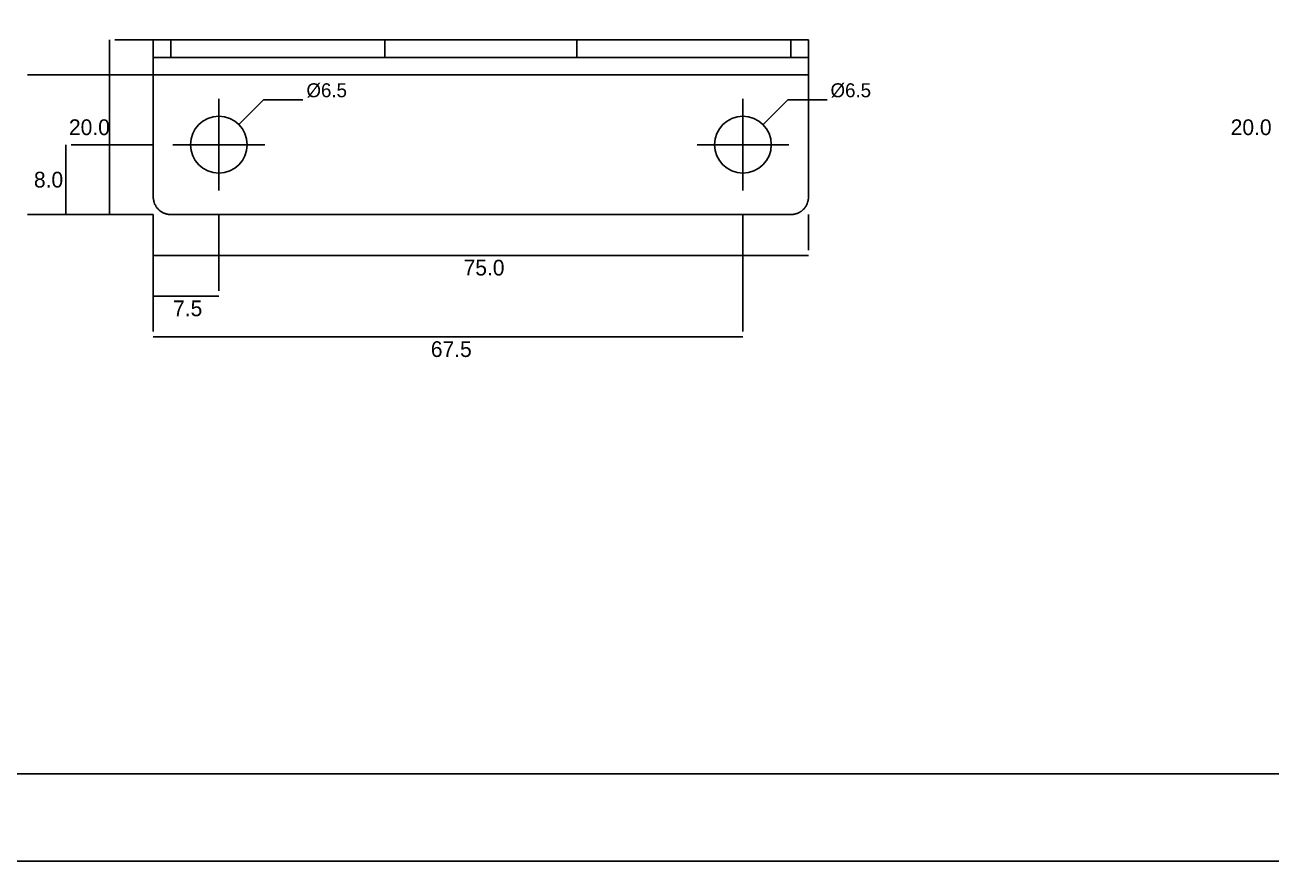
# Model space of a CAD drawing. Header units: metres. Extents: x 0 to 420, y 0 to 297.
# Drawn here: x 111.3 to 254, y 0 to 95.7 of the extents above; entities that cross this region are included whole.
import ezdxf

# ---------------------------------------------------------------- set-up
doc = ezdxf.new("R2010")
doc.units = ezdxf.units.M
doc.header["$LTSCALE"] = 0.5
for name, color, linetype in [('BORDER', 7, 'Continuous'), ('CENTER_LINES', 1, 'Continuous'), ('DIMENSIONS', 2, 'Continuous'), ('GEOMETRY', 7, 'Continuous')]:
    doc.layers.add(name, color=color, linetype=linetype)

msp = doc.modelspace()

# ---------------------------------------------------------------- linework, layer by layer
at = {"layer": 'BORDER'}
for points in [[(0, 0), (420, 0), (420, 297), (0, 297)], [(10, 10), (410, 10), (410, 287), (10, 287)]]:
    msp.add_lwpolyline(points, close=True, dxfattribs=at)
at = {"layer": 'CENTER_LINES', "color": 1}
for p, q in [((133.5, 76.75), (133.5, 87.25)), ((133.5, 76.75), (133.5, 87.25)), ((193.5, 76.75), (193.5, 87.25)), ((193.5, 76.75), (193.5, 87.25)), ((128.25, 82), (138.75, 82)), ((128.25, 82), (138.75, 82)), ((188.25, 82), (198.75, 82)), ((188.25, 82), (198.75, 82))]:
    msp.add_line(p, q, dxfattribs=at)
at = {"layer": 'DIMENSIONS', "color": 2}
for p, q in [((121, 74), (121, 94)), ((126, 94), (121.6, 94)), ((126, 90), (111.6, 90)), ((135.8, 84.3), (138.63, 87.13)), ((135.8, 84.3), (138.63, 87.13)), ((138.63, 87.13), (143.13, 87.13)), ((138.63, 87.13), (143.13, 87.13)), ((195.8, 84.3), (198.63, 87.13)), ((195.8, 84.3), (198.63, 87.13)), ((198.63, 87.13), (203.13, 87.13)), ((198.63, 87.13), (203.13, 87.13)), ((116, 74), (116, 82)), ((126, 82), (116.6, 82)), ((126, 74), (111.6, 74)), ((126, 74), (116.6, 74)), ((126, 74), (121.6, 74)), ((126, 74), (126, 69.93)), ((126, 74), (126, 65.27)), ((126, 74), (126, 60.6)), ((133.5, 74), (133.5, 65.27)), ((193.5, 74), (193.5, 60.6)), ((201, 74), (201, 69.93)), ((126, 69.33), (201, 69.33)), ((126, 64.67), (133.5, 64.67)), ((126, 60), (193.5, 60))]:
    msp.add_line(p, q, dxfattribs=at)
at = {"layer": 'GEOMETRY'}
for p, q in [((126, 93.99), (126, 94)), ((201, 94), (126, 94)), ((126.01, 94), (126, 94)), ((126, 94), (126, 94)), ((126, 92), (126, 94)), ((126, 93.98), (126, 93.99)), ((126, 93.99), (126, 93.99)), ((126, 93.97), (126, 93.98)), ((126, 93.98), (126, 93.98)), ((126, 93.95), (126, 93.97)), ((126, 93.93), (126, 93.95)), ((126, 93.92), (126, 93.93)), ((126, 93.9), (126, 93.92)), ((126, 93.88), (126, 93.9)), ((126, 93.85), (126, 93.88)), ((126, 93.82), (126, 93.85)), ((126, 93.79), (126, 93.82)), ((126, 93.76), (126, 93.79)), ((126, 93.73), (126, 93.76)), ((126, 93.69), (126, 93.73)), ((126, 93.65), (126, 93.69)), ((126, 93.61), (126, 93.65)), ((126, 93.57), (126, 93.61)), ((126, 93.52), (126, 93.57)), ((126, 93.48), (126, 93.52)), ((126, 93.43), (126, 93.48)), ((126, 93.38), (126, 93.43)), ((126, 93.32), (126, 93.38)), ((126, 93.27), (126, 93.32)), ((126, 93.21), (126, 93.27)), ((126, 93.15), (126, 93.21)), ((126, 93.09), (126, 93.15)), ((126, 93.02), (126, 93.09)), ((126, 92.96), (126, 93.02)), ((126, 92.89), (126, 92.96)), ((126, 92.83), (126, 92.89)), ((126, 92.76), (126, 92.83)), ((126, 92.68), (126, 92.76)), ((126.02, 94), (126.01, 94)), ((126.01, 94), (126.01, 94)), ((126.01, 94), (126.01, 94)), ((126.03, 94), (126.02, 94)), ((126.02, 94), (126.02, 94)), ((126.04, 94), (126.03, 94)), ((126.05, 94), (126.04, 94)), ((126.06, 94), (126.05, 94)), ((126.08, 94), (126.06, 94)), ((126.09, 94), (126.08, 94)), ((126.1, 94), (126.09, 94)), ((126.12, 94), (126.1, 94)), ((126.14, 94), (126.12, 94)), ((126.16, 94), (126.14, 94)), ((126.17, 94), (126.16, 94)), ((126.19, 94), (126.17, 94)), ((126.22, 94), (126.19, 94)), ((126.24, 94), (126.22, 94)), ((126.26, 94), (126.24, 94)), ((126.29, 94), (126.26, 94)), ((126.31, 94), (126.29, 94)), ((126.34, 94), (126.31, 94)), ((126.37, 94), (126.34, 94)), ((126.4, 94), (126.37, 94)), ((126.42, 94), (126.4, 94)), ((126.46, 94), (126.42, 94)), ((126.49, 94), (126.46, 94)), ((126.52, 94), (126.49, 94)), ((126.55, 94), (126.52, 94)), ((126.59, 94), (126.55, 94)), ((126.62, 94), (126.59, 94)), ((126.66, 94), (126.62, 94)), ((126.7, 94), (126.66, 94)), ((126.73, 94), (126.7, 94)), ((126.77, 94), (126.73, 94)), ((126.81, 94), (126.77, 94)), ((126.85, 94), (126.81, 94)), ((126.89, 94), (126.85, 94)), ((126.93, 94), (126.89, 94)), ((126.97, 94), (126.93, 94)), ((127.02, 94), (126.97, 94)), ((127.06, 94), (127.02, 94)), ((127.1, 94), (127.06, 94)), ((127.15, 94), (127.1, 94)), ((127.19, 94), (127.15, 94)), ((127.24, 94), (127.19, 94)), ((127.28, 94), (127.24, 94)), ((127.33, 94), (127.28, 94)), ((127.37, 94), (127.33, 94)), ((127.42, 94), (127.37, 94)), ((127.47, 94), (127.42, 94)), ((127.51, 94), (127.47, 94)), ((127.56, 94), (127.51, 94)), ((127.61, 94), (127.56, 94)), ((127.66, 94), (127.61, 94)), ((127.71, 94), (127.66, 94)), ((127.76, 94), (127.71, 94)), ((127.8, 94), (127.76, 94)), ((127.85, 94), (127.8, 94)), ((127.9, 94), (127.85, 94)), ((127.95, 94), (127.9, 94)), ((128, 94), (127.95, 94)), ((199, 94), (128, 94)), ((128, 92), (128, 94)), ((152.56, 94), (152.5, 94)), ((152.5, 94), (152.56, 94)), ((152.5, 92), (152.5, 94)), ((152.62, 94), (152.56, 94)), ((152.56, 94), (152.62, 94)), ((152.68, 94), (152.62, 94)), ((152.62, 94), (152.68, 94)), ((152.74, 94), (152.68, 94)), ((152.68, 94), (152.74, 94)), ((152.85, 94), (152.74, 94)), ((152.74, 94), (152.85, 94)), ((153.03, 94), (152.85, 94)), ((152.85, 94), (153.03, 94)), ((153.21, 94), (153.03, 94)), ((153.03, 94), (153.21, 94)), ((153.39, 94), (153.21, 94)), ((153.21, 94), (153.39, 94)), ((153.56, 94), (153.39, 94)), ((153.39, 94), (153.56, 94)), ((153.84, 94), (153.56, 94)), ((153.56, 94), (153.84, 94)), ((154.12, 94), (153.84, 94)), ((153.84, 94), (154.12, 94)), ((154.41, 94), (154.12, 94)), ((154.12, 94), (154.41, 94)), ((154.7, 94), (154.41, 94)), ((154.41, 94), (154.7, 94)), ((155.01, 94), (154.7, 94)), ((154.7, 94), (155.01, 94)), ((155.39, 94), (155.01, 94)), ((155.01, 94), (155.39, 94)), ((155.77, 94), (155.39, 94)), ((155.39, 94), (155.77, 94)), ((156.15, 94), (155.77, 94)), ((155.77, 94), (156.15, 94)), ((156.53, 94), (156.15, 94)), ((156.15, 94), (156.53, 94)), ((156.97, 94), (156.53, 94)), ((156.53, 94), (156.97, 94)), ((157.42, 94), (156.97, 94)), ((156.97, 94), (157.42, 94)), ((157.88, 94), (157.42, 94)), ((157.42, 94), (157.88, 94)), ((158.34, 94), (157.88, 94)), ((157.88, 94), (158.34, 94)), ((158.8, 94), (158.34, 94)), ((158.34, 94), (158.8, 94)), ((159.31, 94), (158.8, 94)), ((158.8, 94), (159.31, 94)), ((159.82, 94), (159.31, 94)), ((159.31, 94), (159.82, 94)), ((160.33, 94), (159.82, 94)), ((159.82, 94), (160.33, 94)), ((160.83, 94), (160.33, 94)), ((160.33, 94), (160.83, 94)), ((161.36, 94), (160.83, 94)), ((160.83, 94), (161.36, 94)), ((161.89, 94), (161.36, 94)), ((161.36, 94), (161.89, 94)), ((162.43, 94), (161.89, 94)), ((161.89, 94), (162.43, 94)), ((162.96, 94), (162.43, 94)), ((162.43, 94), (162.96, 94)), ((163.5, 94), (162.96, 94)), ((162.96, 94), (163.5, 94)), ((164.04, 94), (163.5, 94)), ((163.5, 94), (164.04, 94)), ((164.57, 94), (164.04, 94)), ((164.04, 94), (164.57, 94)), ((165.11, 94), (164.57, 94)), ((164.57, 94), (165.11, 94)), ((165.64, 94), (165.11, 94)), ((165.11, 94), (165.64, 94)), ((166.17, 94), (165.64, 94)), ((165.64, 94), (166.17, 94)), ((166.67, 94), (166.17, 94)), ((166.17, 94), (166.67, 94)), ((167.18, 94), (166.67, 94)), ((166.67, 94), (167.18, 94)), ((167.69, 94), (167.18, 94)), ((167.18, 94), (167.69, 94)), ((168.2, 94), (167.69, 94)), ((167.69, 94), (168.2, 94)), ((168.66, 94), (168.2, 94)), ((168.2, 94), (168.66, 94)), ((169.12, 94), (168.66, 94)), ((168.66, 94), (169.12, 94)), ((169.58, 94), (169.12, 94)), ((169.12, 94), (169.58, 94)), ((170.03, 94), (169.58, 94)), ((169.58, 94), (170.03, 94)), ((170.47, 94), (170.03, 94)), ((170.03, 94), (170.47, 94)), ((170.85, 94), (170.47, 94)), ((170.47, 94), (170.85, 94)), ((171.23, 94), (170.85, 94)), ((170.85, 94), (171.23, 94)), ((171.61, 94), (171.23, 94)), ((171.23, 94), (171.61, 94)), ((171.99, 94), (171.61, 94)), ((171.61, 94), (171.99, 94)), ((172.3, 94), (171.99, 94)), ((171.99, 94), (172.3, 94)), ((172.59, 94), (172.3, 94)), ((172.3, 94), (172.59, 94)), ((172.88, 94), (172.59, 94)), ((172.59, 94), (172.88, 94)), ((173.16, 94), (172.88, 94)), ((172.88, 94), (173.16, 94)), ((173.44, 94), (173.16, 94)), ((173.16, 94), (173.44, 94)), ((173.61, 94), (173.44, 94)), ((173.44, 94), (173.61, 94)), ((173.79, 94), (173.61, 94)), ((173.61, 94), (173.79, 94)), ((173.97, 94), (173.79, 94)), ((173.79, 94), (173.97, 94)), ((174.15, 94), (173.97, 94)), ((173.97, 94), (174.15, 94)), ((174.26, 94), (174.15, 94)), ((174.15, 94), (174.26, 94)), ((174.32, 94), (174.26, 94)), ((174.26, 94), (174.32, 94)), ((174.38, 94), (174.32, 94)), ((174.32, 94), (174.38, 94)), ((174.44, 94), (174.38, 94)), ((174.38, 94), (174.44, 94)), ((174.5, 94), (174.44, 94)), ((174.44, 94), (174.5, 94)), ((174.5, 93.97), (174.5, 94)), ((174.5, 93.94), (174.5, 93.97)), ((174.5, 93.91), (174.5, 93.94)), ((174.5, 93.87), (174.5, 93.91)), ((174.5, 93.84), (174.5, 93.87)), ((174.5, 93.81), (174.5, 93.84)), ((174.5, 93.78), (174.5, 93.81)), ((174.5, 93.75), (174.5, 93.78)), ((174.5, 93.72), (174.5, 93.75)), ((174.5, 93.69), (174.5, 93.72)), ((174.5, 93.66), (174.5, 93.69)), ((174.5, 93.62), (174.5, 93.66)), ((174.5, 93.59), (174.5, 93.62)), ((174.5, 93.56), (174.5, 93.59)), ((174.5, 93.53), (174.5, 93.56)), ((174.5, 93.5), (174.5, 93.53)), ((174.5, 93.47), (174.5, 93.5)), ((174.5, 93.44), (174.5, 93.47)), ((174.5, 93.41), (174.5, 93.44)), ((174.5, 93.37), (174.5, 93.41)), ((174.5, 93.34), (174.5, 93.37)), ((174.5, 93.31), (174.5, 93.34)), ((174.5, 93.28), (174.5, 93.31)), ((174.5, 93.25), (174.5, 93.28)), ((174.5, 93.22), (174.5, 93.25)), ((174.5, 93.19), (174.5, 93.22)), ((174.5, 93.16), (174.5, 93.19)), ((174.5, 93.12), (174.5, 93.16)), ((174.5, 93.09), (174.5, 93.12)), ((174.5, 93.06), (174.5, 93.09)), ((174.5, 93.03), (174.5, 93.06)), ((174.5, 93), (174.5, 93.03)), ((174.5, 92.97), (174.5, 93)), ((174.5, 92.94), (174.5, 92.97)), ((174.5, 92.91), (174.5, 92.94)), ((174.5, 92.87), (174.5, 92.91)), ((174.5, 92.84), (174.5, 92.87)), ((174.5, 92.81), (174.5, 92.84)), ((174.5, 92.78), (174.5, 92.81)), ((174.5, 92.75), (174.5, 92.78)), ((174.5, 92.72), (174.5, 92.75)), ((199.05, 94), (199, 94)), ((199, 92), (199, 94)), ((199.1, 94), (199.05, 94)), ((199.15, 94), (199.1, 94)), ((199.2, 94), (199.15, 94)), ((199.24, 94), (199.2, 94)), ((199.29, 94), (199.24, 94)), ((199.34, 94), (199.29, 94)), ((199.39, 94), (199.34, 94)), ((199.44, 94), (199.39, 94)), ((199.49, 94), (199.44, 94)), ((199.53, 94), (199.49, 94)), ((199.58, 94), (199.53, 94)), ((199.63, 94), (199.58, 94)), ((199.67, 94), (199.63, 94)), ((199.72, 94), (199.67, 94)), ((199.76, 94), (199.72, 94)), ((199.81, 94), (199.76, 94)), ((199.85, 94), (199.81, 94)), ((199.9, 94), (199.85, 94)), ((199.94, 94), (199.9, 94)), ((199.98, 94), (199.94, 94)), ((200.03, 94), (199.98, 94)), ((200.07, 94), (200.03, 94)), ((200.11, 94), (200.07, 94)), ((200.15, 94), (200.11, 94)), ((200.19, 94), (200.15, 94)), ((200.23, 94), (200.19, 94)), ((200.27, 94), (200.23, 94)), ((200.3, 94), (200.27, 94)), ((200.34, 94), (200.3, 94)), ((200.38, 94), (200.34, 94)), ((200.41, 94), (200.38, 94)), ((200.45, 94), (200.41, 94)), ((200.48, 94), (200.45, 94)), ((200.51, 94), (200.48, 94)), ((200.54, 94), (200.51, 94)), ((200.58, 94), (200.54, 94)), ((200.6, 94), (200.58, 94)), ((200.63, 94), (200.6, 94)), ((200.66, 94), (200.63, 94)), ((200.69, 94), (200.66, 94)), ((200.71, 94), (200.69, 94)), ((200.74, 94), (200.71, 94)), ((200.76, 94), (200.74, 94)), ((200.78, 94), (200.76, 94)), ((200.81, 94), (200.78, 94)), ((200.83, 94), (200.81, 94)), ((200.84, 94), (200.83, 94)), ((200.86, 94), (200.84, 94)), ((200.88, 94), (200.86, 94)), ((200.9, 94), (200.88, 94)), ((200.91, 94), (200.9, 94)), ((200.92, 94), (200.91, 94)), ((200.94, 94), (200.92, 94)), ((200.95, 94), (200.94, 94)), ((200.96, 94), (200.95, 94)), ((200.97, 94), (200.96, 94)), ((200.98, 94), (200.97, 94)), ((200.99, 94), (200.98, 94)), ((200.98, 94), (200.98, 94)), ((201, 94), (200.99, 94)), ((200.99, 94), (200.99, 94)), ((200.99, 94), (200.99, 94)), ((201, 93.99), (201, 94)), ((201, 94), (201, 94)), ((201, 92), (201, 94)), ((201, 93.98), (201, 93.99)), ((201, 93.99), (201, 93.99)), ((201, 93.97), (201, 93.98)), ((201, 93.98), (201, 93.98)), ((201, 93.95), (201, 93.97)), ((201, 93.93), (201, 93.95)), ((201, 93.92), (201, 93.93)), ((201, 93.9), (201, 93.92)), ((201, 93.88), (201, 93.9)), ((201, 93.85), (201, 93.88)), ((201, 93.82), (201, 93.85)), ((201, 93.79), (201, 93.82)), ((201, 93.76), (201, 93.79)), ((201, 93.73), (201, 93.76)), ((201, 93.69), (201, 93.73)), ((201, 93.65), (201, 93.69)), ((201, 93.61), (201, 93.65)), ((201, 93.57), (201, 93.61)), ((201, 93.52), (201, 93.57)), ((201, 93.48), (201, 93.52)), ((201, 93.43), (201, 93.48)), ((201, 93.38), (201, 93.43)), ((201, 93.32), (201, 93.38)), ((201, 93.27), (201, 93.32)), ((201, 93.21), (201, 93.27)), ((201, 93.15), (201, 93.21)), ((201, 93.09), (201, 93.15)), ((201, 93.02), (201, 93.09)), ((201, 92.96), (201, 93.02)), ((201, 92.89), (201, 92.96)), ((201, 92.83), (201, 92.89)), ((201, 92.76), (201, 92.83)), ((201, 92.68), (201, 92.76)), ((126, 92.61), (126, 92.68)), ((126, 92.54), (126, 92.61)), ((126, 92.46), (126, 92.54)), ((126, 92.38), (126, 92.46)), ((126, 92.3), (126, 92.38)), ((126, 92.22), (126, 92.3)), ((126, 92.14), (126, 92.22)), ((126, 92.05), (126, 92.14)), ((126, 91.97), (126, 92.05)), ((201, 92), (126, 92)), ((126.01, 92), (126, 92)), ((126, 92), (126, 92)), ((126, 91.99), (126, 92)), ((126, 92), (126, 92)), ((126, 91.98), (126, 91.99)), ((126, 91.99), (126, 91.99)), ((126, 91.99), (126, 91.99)), ((126, 91.97), (126, 91.98)), ((126, 91.98), (126, 91.98)), ((126, 91.88), (126, 91.97)), ((126, 91.96), (126, 91.97)), ((126, 91.95), (126, 91.96)), ((126, 91.94), (126, 91.95)), ((126, 91.92), (126, 91.94)), ((126, 91.91), (126, 91.92)), ((126, 91.9), (126, 91.91)), ((126, 91.88), (126, 91.9)), ((126, 91.8), (126, 91.88)), ((126, 91.86), (126, 91.88)), ((126, 91.84), (126, 91.86)), ((126, 91.83), (126, 91.84)), ((126, 91.81), (126, 91.83)), ((126, 91.78), (126, 91.81)), ((126, 91.71), (126, 91.8)), ((126, 91.76), (126, 91.78)), ((126, 91.74), (126, 91.76)), ((126, 91.71), (126, 91.74)), ((126, 91.62), (126, 91.71)), ((126, 91.69), (126, 91.71)), ((126, 91.66), (126, 91.69)), ((126, 91.63), (126, 91.66)), ((126, 91.6), (126, 91.63)), ((126, 91.53), (126, 91.62)), ((126, 91.58), (126, 91.6)), ((126, 91.54), (126, 91.58)), ((126, 91.51), (126, 91.54)), ((126, 91.44), (126, 91.53)), ((126, 91.48), (126, 91.51)), ((126, 91.45), (126, 91.48)), ((126, 91.41), (126, 91.45)), ((126, 91.35), (126, 91.44)), ((126, 91.38), (126, 91.41)), ((126, 91.34), (126, 91.38)), ((126, 91.25), (126, 91.35)), ((126, 91.3), (126, 91.34)), ((126.02, 92), (126.01, 92)), ((126.01, 92), (126.01, 92)), ((126.01, 92), (126.01, 92)), ((126.03, 92), (126.02, 92)), ((126.02, 92), (126.02, 92)), ((126.04, 92), (126.03, 92)), ((126.05, 92), (126.04, 92)), ((126.06, 92), (126.05, 92)), ((126.08, 92), (126.06, 92)), ((126.09, 92), (126.08, 92)), ((126.1, 92), (126.09, 92)), ((126.12, 92), (126.1, 92)), ((126.14, 92), (126.12, 92)), ((126.16, 92), (126.14, 92)), ((126.17, 92), (126.16, 92)), ((126.19, 92), (126.17, 92)), ((126.22, 92), (126.19, 92)), ((126.24, 92), (126.22, 92)), ((126.26, 92), (126.24, 92)), ((126.29, 92), (126.26, 92)), ((126.31, 92), (126.29, 92)), ((126.34, 92), (126.31, 92)), ((126.37, 92), (126.34, 92)), ((126.4, 92), (126.37, 92)), ((126.42, 92), (126.4, 92)), ((126.46, 92), (126.42, 92)), ((126.49, 92), (126.46, 92)), ((126.52, 92), (126.49, 92)), ((126.55, 92), (126.52, 92)), ((126.59, 92), (126.55, 92)), ((126.62, 92), (126.59, 92)), ((126.66, 92), (126.62, 92)), ((126.7, 92), (126.66, 92)), ((126.73, 92), (126.7, 92)), ((126.77, 92), (126.73, 92)), ((126.81, 92), (126.77, 92)), ((126.85, 92), (126.81, 92)), ((126.89, 92), (126.85, 92)), ((126.93, 92), (126.89, 92)), ((126.97, 92), (126.93, 92)), ((127.02, 92), (126.97, 92)), ((127.06, 92), (127.02, 92)), ((127.1, 92), (127.06, 92)), ((127.15, 92), (127.1, 92)), ((127.19, 92), (127.15, 92)), ((127.24, 92), (127.19, 92)), ((127.28, 92), (127.24, 92)), ((127.33, 92), (127.28, 92)), ((127.37, 92), (127.33, 92)), ((127.42, 92), (127.37, 92)), ((127.47, 92), (127.42, 92)), ((127.51, 92), (127.47, 92)), ((127.56, 92), (127.51, 92)), ((127.61, 92), (127.56, 92)), ((127.66, 92), (127.61, 92)), ((127.71, 92), (127.66, 92)), ((127.76, 92), (127.71, 92)), ((127.8, 92), (127.76, 92)), ((127.85, 92), (127.8, 92)), ((127.9, 92), (127.85, 92)), ((127.95, 92), (127.9, 92)), ((128, 92), (127.95, 92)), ((199, 92), (128, 92)), ((152.56, 92), (152.5, 92)), ((152.5, 92), (152.56, 92)), ((152.62, 92), (152.56, 92)), ((152.56, 92), (152.62, 92)), ((152.68, 92), (152.62, 92)), ((152.62, 92), (152.68, 92)), ((152.74, 92), (152.68, 92)), ((152.68, 92), (152.74, 92)), ((152.85, 92), (152.74, 92)), ((152.74, 92), (152.85, 92)), ((153.03, 92), (152.85, 92)), ((152.85, 92), (153.03, 92)), ((153.21, 92), (153.03, 92)), ((153.03, 92), (153.21, 92)), ((153.39, 92), (153.21, 92)), ((153.21, 92), (153.39, 92)), ((153.56, 92), (153.39, 92)), ((153.39, 92), (153.56, 92)), ((153.84, 92), (153.56, 92)), ((153.56, 92), (153.84, 92)), ((154.12, 92), (153.84, 92)), ((153.84, 92), (154.12, 92)), ((154.41, 92), (154.12, 92)), ((154.12, 92), (154.41, 92)), ((154.7, 92), (154.41, 92)), ((154.41, 92), (154.7, 92)), ((155.01, 92), (154.7, 92)), ((154.7, 92), (155.01, 92)), ((155.39, 92), (155.01, 92)), ((155.01, 92), (155.39, 92)), ((155.77, 92), (155.39, 92)), ((155.39, 92), (155.77, 92)), ((156.15, 92), (155.77, 92)), ((155.77, 92), (156.15, 92)), ((156.53, 92), (156.15, 92)), ((156.15, 92), (156.53, 92)), ((156.97, 92), (156.53, 92)), ((156.53, 92), (156.97, 92)), ((157.42, 92), (156.97, 92)), ((156.97, 92), (157.42, 92)), ((157.88, 92), (157.42, 92)), ((157.42, 92), (157.88, 92)), ((158.34, 92), (157.88, 92)), ((157.88, 92), (158.34, 92)), ((158.8, 92), (158.34, 92)), ((158.34, 92), (158.8, 92)), ((159.31, 92), (158.8, 92)), ((158.8, 92), (159.31, 92)), ((159.82, 92), (159.31, 92)), ((159.31, 92), (159.82, 92)), ((160.33, 92), (159.82, 92)), ((159.82, 92), (160.33, 92)), ((160.83, 92), (160.33, 92)), ((160.33, 92), (160.83, 92)), ((161.36, 92), (160.83, 92)), ((160.83, 92), (161.36, 92)), ((161.89, 92), (161.36, 92)), ((161.36, 92), (161.89, 92)), ((162.43, 92), (161.89, 92)), ((161.89, 92), (162.43, 92)), ((162.96, 92), (162.43, 92)), ((162.43, 92), (162.96, 92)), ((163.5, 92), (162.96, 92)), ((162.96, 92), (163.5, 92)), ((164.04, 92), (163.5, 92)), ((163.5, 92), (164.04, 92)), ((164.57, 92), (164.04, 92)), ((164.04, 92), (164.57, 92)), ((165.11, 92), (164.57, 92)), ((164.57, 92), (165.11, 92)), ((165.64, 92), (165.11, 92)), ((165.11, 92), (165.64, 92)), ((166.17, 92), (165.64, 92)), ((165.64, 92), (166.17, 92)), ((166.67, 92), (166.17, 92)), ((166.17, 92), (166.67, 92)), ((167.18, 92), (166.67, 92)), ((166.67, 92), (167.18, 92)), ((167.69, 92), (167.18, 92)), ((167.18, 92), (167.69, 92)), ((168.2, 92), (167.69, 92)), ((167.69, 92), (168.2, 92)), ((168.66, 92), (168.2, 92)), ((168.2, 92), (168.66, 92)), ((169.12, 92), (168.66, 92)), ((168.66, 92), (169.12, 92)), ((169.58, 92), (169.12, 92)), ((169.12, 92), (169.58, 92)), ((170.03, 92), (169.58, 92)), ((169.58, 92), (170.03, 92)), ((170.47, 92), (170.03, 92)), ((170.03, 92), (170.47, 92)), ((170.85, 92), (170.47, 92)), ((170.47, 92), (170.85, 92)), ((171.23, 92), (170.85, 92)), ((170.85, 92), (171.23, 92)), ((171.61, 92), (171.23, 92)), ((171.23, 92), (171.61, 92)), ((171.99, 92), (171.61, 92)), ((171.61, 92), (171.99, 92)), ((172.3, 92), (171.99, 92)), ((171.99, 92), (172.3, 92)), ((172.59, 92), (172.3, 92)), ((172.3, 92), (172.59, 92)), ((172.88, 92), (172.59, 92)), ((172.59, 92), (172.88, 92)), ((173.16, 92), (172.88, 92)), ((172.88, 92), (173.16, 92)), ((173.44, 92), (173.16, 92)), ((173.16, 92), (173.44, 92)), ((173.61, 92), (173.44, 92)), ((173.44, 92), (173.61, 92)), ((173.79, 92), (173.61, 92)), ((173.61, 92), (173.79, 92)), ((173.97, 92), (173.79, 92)), ((173.79, 92), (173.97, 92)), ((174.15, 92), (173.97, 92)), ((173.97, 92), (174.15, 92)), ((174.26, 92), (174.15, 92)), ((174.15, 92), (174.26, 92)), ((174.32, 92), (174.26, 92)), ((174.26, 92), (174.32, 92)), ((174.38, 92), (174.32, 92)), ((174.32, 92), (174.38, 92)), ((174.44, 92), (174.38, 92)), ((174.38, 92), (174.44, 92)), ((174.5, 92), (174.44, 92)), ((174.44, 92), (174.5, 92)), ((174.5, 92.69), (174.5, 92.72)), ((174.5, 92.66), (174.5, 92.69)), ((174.5, 92.62), (174.5, 92.66)), ((174.5, 92.59), (174.5, 92.62)), ((174.5, 92.56), (174.5, 92.59)), ((174.5, 92.53), (174.5, 92.56)), ((174.5, 92.5), (174.5, 92.53)), ((174.5, 92.47), (174.5, 92.5)), ((174.5, 92.44), (174.5, 92.47)), ((174.5, 92.41), (174.5, 92.44)), ((174.5, 92.37), (174.5, 92.41)), ((174.5, 92.34), (174.5, 92.37)), ((174.5, 92.31), (174.5, 92.34)), ((174.5, 92.28), (174.5, 92.31)), ((174.5, 92.25), (174.5, 92.28)), ((174.5, 92.22), (174.5, 92.25)), ((174.5, 92.19), (174.5, 92.22)), ((174.5, 92.16), (174.5, 92.19)), ((174.5, 92.12), (174.5, 92.16)), ((174.5, 92.09), (174.5, 92.12)), ((174.5, 92.06), (174.5, 92.09)), ((174.5, 92.03), (174.5, 92.06)), ((174.5, 92), (174.5, 92.03)), ((199.05, 92), (199, 92)), ((199.1, 92), (199.05, 92)), ((199.15, 92), (199.1, 92)), ((199.2, 92), (199.15, 92)), ((199.24, 92), (199.2, 92)), ((199.29, 92), (199.24, 92)), ((199.34, 92), (199.29, 92)), ((199.39, 92), (199.34, 92)), ((199.44, 92), (199.39, 92)), ((199.49, 92), (199.44, 92)), ((199.53, 92), (199.49, 92)), ((199.58, 92), (199.53, 92)), ((199.63, 92), (199.58, 92)), ((199.67, 92), (199.63, 92)), ((199.72, 92), (199.67, 92)), ((199.76, 92), (199.72, 92)), ((199.81, 92), (199.76, 92)), ((199.85, 92), (199.81, 92)), ((199.9, 92), (199.85, 92)), ((199.94, 92), (199.9, 92)), ((199.98, 92), (199.94, 92)), ((200.03, 92), (199.98, 92)), ((200.07, 92), (200.03, 92)), ((200.11, 92), (200.07, 92)), ((200.15, 92), (200.11, 92)), ((200.19, 92), (200.15, 92)), ((200.23, 92), (200.19, 92)), ((200.27, 92), (200.23, 92)), ((200.3, 92), (200.27, 92)), ((200.34, 92), (200.3, 92)), ((200.38, 92), (200.34, 92)), ((200.41, 92), (200.38, 92)), ((200.45, 92), (200.41, 92)), ((200.48, 92), (200.45, 92)), ((200.51, 92), (200.48, 92)), ((200.54, 92), (200.51, 92)), ((200.58, 92), (200.54, 92)), ((200.6, 92), (200.58, 92)), ((200.63, 92), (200.6, 92)), ((200.66, 92), (200.63, 92)), ((200.69, 92), (200.66, 92)), ((200.71, 92), (200.69, 92)), ((200.74, 92), (200.71, 92)), ((200.76, 92), (200.74, 92)), ((200.78, 92), (200.76, 92)), ((200.81, 92), (200.78, 92)), ((200.83, 92), (200.81, 92)), ((200.84, 92), (200.83, 92)), ((200.86, 92), (200.84, 92)), ((200.88, 92), (200.86, 92)), ((200.9, 92), (200.88, 92)), ((200.91, 92), (200.9, 92)), ((200.92, 92), (200.91, 92)), ((200.94, 92), (200.92, 92)), ((200.95, 92), (200.94, 92)), ((200.96, 92), (200.95, 92)), ((200.97, 92), (200.96, 92)), ((200.98, 92), (200.97, 92)), ((200.99, 92), (200.98, 92)), ((200.98, 92), (200.98, 92)), ((201, 92), (200.99, 92)), ((200.99, 92), (200.99, 92)), ((200.99, 92), (200.99, 92)), ((201, 92.61), (201, 92.68)), ((201, 92.54), (201, 92.61)), ((201, 92.46), (201, 92.54)), ((201, 92.38), (201, 92.46)), ((201, 92.3), (201, 92.38)), ((201, 92.22), (201, 92.3)), ((201, 92.14), (201, 92.22)), ((201, 92.05), (201, 92.14)), ((201, 91.97), (201, 92.05)), ((201, 92), (201, 92)), ((201, 91.99), (201, 92)), ((201, 92), (201, 92)), ((201, 91.98), (201, 91.99)), ((201, 91.99), (201, 91.99)), ((201, 91.99), (201, 91.99)), ((201, 91.97), (201, 91.98)), ((201, 91.98), (201, 91.98)), ((201, 91.88), (201, 91.97)), ((201, 91.96), (201, 91.97)), ((201, 91.95), (201, 91.96)), ((201, 91.94), (201, 91.95)), ((201, 91.92), (201, 91.94)), ((201, 91.91), (201, 91.92)), ((201, 91.9), (201, 91.91)), ((201, 91.88), (201, 91.9)), ((201, 91.8), (201, 91.88)), ((201, 91.86), (201, 91.88)), ((201, 91.84), (201, 91.86)), ((201, 91.83), (201, 91.84)), ((201, 91.81), (201, 91.83)), ((201, 91.78), (201, 91.81)), ((201, 91.71), (201, 91.8)), ((201, 91.76), (201, 91.78)), ((201, 91.74), (201, 91.76)), ((201, 91.71), (201, 91.74)), ((201, 91.62), (201, 91.71)), ((201, 91.69), (201, 91.71)), ((201, 91.66), (201, 91.69)), ((201, 91.63), (201, 91.66)), ((201, 91.6), (201, 91.63)), ((201, 91.53), (201, 91.62)), ((201, 91.58), (201, 91.6)), ((201, 91.54), (201, 91.58)), ((201, 91.51), (201, 91.54)), ((201, 91.44), (201, 91.53)), ((201, 91.48), (201, 91.51)), ((201, 91.45), (201, 91.48)), ((201, 91.41), (201, 91.45)), ((201, 91.35), (201, 91.44)), ((201, 91.38), (201, 91.41)), ((201, 91.34), (201, 91.38)), ((201, 91.25), (201, 91.35)), ((201, 91.3), (201, 91.34)), ((126, 91.27), (126, 91.3)), ((126, 91.23), (126, 91.27)), ((126, 91.16), (126, 91.25)), ((126, 91.19), (126, 91.23)), ((126, 91.15), (126, 91.19)), ((126, 91.07), (126, 91.16)), ((126, 91.11), (126, 91.15)), ((126, 91.07), (126, 91.11)), ((126, 90.97), (126, 91.07)), ((126, 91.03), (126, 91.07)), ((126, 90.98), (126, 91.03)), ((126, 90.94), (126, 90.98)), ((126, 90.88), (126, 90.97)), ((126, 90.9), (126, 90.94)), ((126, 90.85), (126, 90.9)), ((126, 90.78), (126, 90.88)), ((126, 90.81), (126, 90.85)), ((126, 90.76), (126, 90.81)), ((126, 90.68), (126, 90.78)), ((126, 90.72), (126, 90.76)), ((126, 90.67), (126, 90.72)), ((126, 90.59), (126, 90.68)), ((126, 90.63), (126, 90.67)), ((126, 90.58), (126, 90.63)), ((126, 90.49), (126, 90.59)), ((126, 90.53), (126, 90.58)), ((126, 90.49), (126, 90.53)), ((126, 90.39), (126, 90.49)), ((126, 90.44), (126, 90.49)), ((126, 90.39), (126, 90.44)), ((126, 90.29), (126, 90.39)), ((126, 90.34), (126, 90.39)), ((126, 90.29), (126, 90.34)), ((126, 90.2), (126, 90.29)), ((126, 90.24), (126, 90.29)), ((126, 90.2), (126, 90.24)), ((126, 90.1), (126, 90.2)), ((126, 90.15), (126, 90.2)), ((126, 90.1), (126, 90.15)), ((126, 90), (126, 90.1)), ((126, 90.05), (126, 90.1)), ((126, 90), (126, 90.05)), ((126, 90), (126, 76)), ((126, 76), (126, 90)), ((201, 90), (126, 90)), ((201, 90), (126, 90)), ((201, 91.27), (201, 91.3)), ((201, 91.23), (201, 91.27)), ((201, 91.16), (201, 91.25)), ((201, 91.19), (201, 91.23)), ((201, 91.15), (201, 91.19)), ((201, 91.07), (201, 91.16)), ((201, 91.11), (201, 91.15)), ((201, 91.07), (201, 91.11)), ((201, 90.97), (201, 91.07)), ((201, 91.03), (201, 91.07)), ((201, 90.98), (201, 91.03)), ((201, 90.94), (201, 90.98)), ((201, 90.88), (201, 90.97)), ((201, 90.9), (201, 90.94)), ((201, 90.85), (201, 90.9)), ((201, 90.78), (201, 90.88)), ((201, 90.81), (201, 90.85)), ((201, 90.76), (201, 90.81)), ((201, 90.68), (201, 90.78)), ((201, 90.72), (201, 90.76)), ((201, 90.67), (201, 90.72)), ((201, 90.59), (201, 90.68)), ((201, 90.63), (201, 90.67)), ((201, 90.58), (201, 90.63)), ((201, 90.49), (201, 90.59)), ((201, 90.53), (201, 90.58)), ((201, 90.49), (201, 90.53)), ((201, 90.39), (201, 90.49)), ((201, 90.44), (201, 90.49)), ((201, 90.39), (201, 90.44)), ((201, 90.29), (201, 90.39)), ((201, 90.34), (201, 90.39)), ((201, 90.29), (201, 90.34)), ((201, 90.2), (201, 90.29)), ((201, 90.24), (201, 90.29)), ((201, 90.2), (201, 90.24)), ((201, 90.1), (201, 90.2)), ((201, 90.15), (201, 90.2)), ((201, 90.1), (201, 90.15)), ((201, 90), (201, 90.1)), ((201, 90.05), (201, 90.1)), ((201, 90), (201, 90.05)), ((201, 90), (201, 76)), ((201, 76), (201, 90)), ((126, 76), (126, 75.93)), ((126, 76), (126, 75.93)), ((126, 75.93), (126, 75.87)), ((126, 75.93), (126, 75.87)), ((126, 75.87), (126.01, 75.8)), ((126, 75.87), (126.01, 75.8)), ((126.01, 75.8), (126.02, 75.74)), ((126.01, 75.8), (126.02, 75.74)), ((126.02, 75.74), (126.03, 75.67)), ((126.02, 75.74), (126.03, 75.67)), ((126.03, 75.67), (126.04, 75.61)), ((126.03, 75.67), (126.04, 75.61)), ((200.96, 75.61), (200.97, 75.67)), ((200.96, 75.61), (200.97, 75.67)), ((200.97, 75.67), (200.98, 75.74)), ((200.97, 75.67), (200.98, 75.74)), ((200.98, 75.74), (200.99, 75.8)), ((200.98, 75.74), (200.99, 75.8)), ((200.99, 75.8), (201, 75.87)), ((200.99, 75.8), (201, 75.87)), ((201, 75.93), (201, 76)), ((201, 75.93), (201, 76)), ((201, 75.87), (201, 75.93)), ((201, 75.87), (201, 75.93)), ((126.04, 75.61), (126.05, 75.55)), ((126.04, 75.61), (126.05, 75.55)), ((126.05, 75.55), (126.07, 75.48)), ((126.05, 75.55), (126.07, 75.48)), ((126.07, 75.48), (126.09, 75.42)), ((126.07, 75.48), (126.09, 75.42)), ((126.09, 75.42), (126.11, 75.36)), ((126.09, 75.42), (126.11, 75.36)), ((126.11, 75.36), (126.13, 75.3)), ((126.11, 75.36), (126.13, 75.3)), ((126.13, 75.3), (126.15, 75.23)), ((126.13, 75.3), (126.15, 75.23)), ((126.15, 75.23), (126.18, 75.17)), ((126.15, 75.23), (126.18, 75.17)), ((126.18, 75.17), (126.21, 75.12)), ((126.18, 75.17), (126.21, 75.12)), ((126.21, 75.12), (126.24, 75.06)), ((126.21, 75.12), (126.24, 75.06)), ((126.24, 75.06), (126.27, 75)), ((126.24, 75.06), (126.27, 75)), ((126.27, 75), (126.3, 74.94)), ((126.27, 75), (126.3, 74.94)), ((126.3, 74.94), (126.34, 74.89)), ((126.3, 74.94), (126.34, 74.89)), ((126.34, 74.89), (126.37, 74.84)), ((126.34, 74.89), (126.37, 74.84)), ((126.37, 74.84), (126.41, 74.78)), ((126.37, 74.84), (126.41, 74.78)), ((126.41, 74.78), (126.45, 74.73)), ((126.41, 74.78), (126.45, 74.73)), ((126.45, 74.73), (126.5, 74.68)), ((126.45, 74.73), (126.5, 74.68)), ((126.5, 74.68), (126.54, 74.63)), ((126.5, 74.68), (126.54, 74.63)), ((126.54, 74.63), (126.59, 74.59)), ((126.54, 74.63), (126.59, 74.59)), ((126.59, 74.59), (126.63, 74.54)), ((126.59, 74.59), (126.63, 74.54)), ((126.63, 74.54), (126.68, 74.5)), ((126.63, 74.54), (126.68, 74.5)), ((126.68, 74.5), (126.73, 74.45)), ((126.68, 74.5), (126.73, 74.45)), ((126.73, 74.45), (126.78, 74.41)), ((126.73, 74.45), (126.78, 74.41)), ((126.78, 74.41), (126.84, 74.37)), ((126.78, 74.41), (126.84, 74.37)), ((126.84, 74.37), (126.89, 74.34)), ((126.84, 74.37), (126.89, 74.34)), ((126.89, 74.34), (126.94, 74.3)), ((126.89, 74.34), (126.94, 74.3)), ((126.94, 74.3), (127, 74.27)), ((126.94, 74.3), (127, 74.27)), ((127, 74.27), (127.06, 74.24)), ((127, 74.27), (127.06, 74.24)), ((127.06, 74.24), (127.12, 74.21)), ((127.06, 74.24), (127.12, 74.21)), ((127.12, 74.21), (127.17, 74.18)), ((127.12, 74.21), (127.17, 74.18)), ((199.83, 74.18), (199.88, 74.21)), ((199.83, 74.18), (199.88, 74.21)), ((199.88, 74.21), (199.94, 74.24)), ((199.88, 74.21), (199.94, 74.24)), ((199.94, 74.24), (200, 74.27)), ((199.94, 74.24), (200, 74.27)), ((200, 74.27), (200.06, 74.3)), ((200, 74.27), (200.06, 74.3)), ((200.06, 74.3), (200.11, 74.34)), ((200.06, 74.3), (200.11, 74.34)), ((200.11, 74.34), (200.16, 74.37)), ((200.11, 74.34), (200.16, 74.37)), ((200.16, 74.37), (200.22, 74.41)), ((200.16, 74.37), (200.22, 74.41)), ((200.22, 74.41), (200.27, 74.45)), ((200.22, 74.41), (200.27, 74.45)), ((200.27, 74.45), (200.32, 74.5)), ((200.27, 74.45), (200.32, 74.5)), ((200.32, 74.5), (200.37, 74.54)), ((200.32, 74.5), (200.37, 74.54)), ((200.37, 74.54), (200.41, 74.59)), ((200.37, 74.54), (200.41, 74.59)), ((200.41, 74.59), (200.46, 74.63)), ((200.41, 74.59), (200.46, 74.63)), ((200.46, 74.63), (200.5, 74.68)), ((200.46, 74.63), (200.5, 74.68)), ((200.5, 74.68), (200.55, 74.73)), ((200.5, 74.68), (200.55, 74.73)), ((200.55, 74.73), (200.59, 74.78)), ((200.55, 74.73), (200.59, 74.78)), ((200.59, 74.78), (200.63, 74.84)), ((200.59, 74.78), (200.63, 74.84)), ((200.63, 74.84), (200.66, 74.89)), ((200.63, 74.84), (200.66, 74.89)), ((200.66, 74.89), (200.7, 74.94)), ((200.66, 74.89), (200.7, 74.94)), ((200.7, 74.94), (200.73, 75)), ((200.7, 74.94), (200.73, 75)), ((200.73, 75), (200.76, 75.06)), ((200.73, 75), (200.76, 75.06)), ((200.76, 75.06), (200.79, 75.12)), ((200.76, 75.06), (200.79, 75.12)), ((200.79, 75.12), (200.82, 75.17)), ((200.79, 75.12), (200.82, 75.17)), ((200.82, 75.17), (200.85, 75.23)), ((200.82, 75.17), (200.85, 75.23)), ((200.85, 75.23), (200.87, 75.3)), ((200.85, 75.23), (200.87, 75.3)), ((200.87, 75.3), (200.89, 75.36)), ((200.87, 75.3), (200.89, 75.36)), ((200.89, 75.36), (200.91, 75.42)), ((200.89, 75.36), (200.91, 75.42)), ((200.91, 75.42), (200.93, 75.48)), ((200.91, 75.42), (200.93, 75.48)), ((200.93, 75.48), (200.95, 75.55)), ((200.93, 75.48), (200.95, 75.55)), ((200.95, 75.55), (200.96, 75.61)), ((200.95, 75.55), (200.96, 75.61)), ((127.17, 74.18), (127.23, 74.15)), ((127.17, 74.18), (127.23, 74.15)), ((127.23, 74.15), (127.3, 74.13)), ((127.23, 74.15), (127.3, 74.13)), ((127.3, 74.13), (127.36, 74.11)), ((127.3, 74.13), (127.36, 74.11)), ((127.36, 74.11), (127.42, 74.09)), ((127.36, 74.11), (127.42, 74.09)), ((127.42, 74.09), (127.48, 74.07)), ((127.42, 74.09), (127.48, 74.07)), ((127.48, 74.07), (127.55, 74.05)), ((127.48, 74.07), (127.55, 74.05)), ((127.55, 74.05), (127.61, 74.04)), ((127.55, 74.05), (127.61, 74.04)), ((127.61, 74.04), (127.67, 74.03)), ((127.61, 74.04), (127.67, 74.03)), ((127.67, 74.03), (127.74, 74.02)), ((127.67, 74.03), (127.74, 74.02)), ((127.74, 74.02), (127.8, 74.01)), ((127.74, 74.02), (127.8, 74.01)), ((127.8, 74.01), (127.87, 74)), ((127.8, 74.01), (127.87, 74)), ((127.87, 74), (127.93, 74)), ((127.87, 74), (127.93, 74)), ((127.93, 74), (128, 74)), ((127.93, 74), (128, 74)), ((128, 74), (199, 74)), ((128, 74), (199, 74)), ((199, 74), (199.07, 74)), ((199, 74), (199.07, 74)), ((199.07, 74), (199.13, 74)), ((199.07, 74), (199.13, 74)), ((199.13, 74), (199.2, 74.01)), ((199.13, 74), (199.2, 74.01)), ((199.2, 74.01), (199.26, 74.02)), ((199.2, 74.01), (199.26, 74.02)), ((199.26, 74.02), (199.33, 74.03)), ((199.26, 74.02), (199.33, 74.03)), ((199.33, 74.03), (199.39, 74.04)), ((199.33, 74.03), (199.39, 74.04)), ((199.39, 74.04), (199.45, 74.05)), ((199.39, 74.04), (199.45, 74.05)), ((199.45, 74.05), (199.52, 74.07)), ((199.45, 74.05), (199.52, 74.07)), ((199.52, 74.07), (199.58, 74.09)), ((199.52, 74.07), (199.58, 74.09)), ((199.58, 74.09), (199.64, 74.11)), ((199.58, 74.09), (199.64, 74.11)), ((199.64, 74.11), (199.7, 74.13)), ((199.64, 74.11), (199.7, 74.13)), ((199.7, 74.13), (199.77, 74.15)), ((199.7, 74.13), (199.77, 74.15)), ((199.77, 74.15), (199.83, 74.18)), ((199.77, 74.15), (199.83, 74.18))]:
    msp.add_line(p, q, dxfattribs=at)
for centre in [(133.5, 82), (133.5, 82), (193.5, 82), (193.5, 82)]:
    msp.add_circle(centre, 3.25, dxfattribs=at)

# ---------------------------------------------------------------- texts
at = {"layer": 'DIMENSIONS', "color": 3}
for p in [(143.53, 87.43), (143.53, 87.43), (203.53, 87.43), (203.53, 87.43)]:
    msp.add_text('%%c6.5', height=1.6, dxfattribs=at).set_placement(p)
at = {"layer": 'DIMENSIONS', "color": 7}
for s, p in [('20.0', (116.34, 83.1)), ('20.0', (249.34, 83.1)), ('8.0', (112.33, 77.1)), ('75.0', (161.52, 67.03)), ('7.5', (128.26, 62.37)), ('67.5', (157.77, 57.7))]:
    msp.add_text(s, height=1.8, dxfattribs=at).set_placement(p)

doc.saveas('drawing.dxf')
